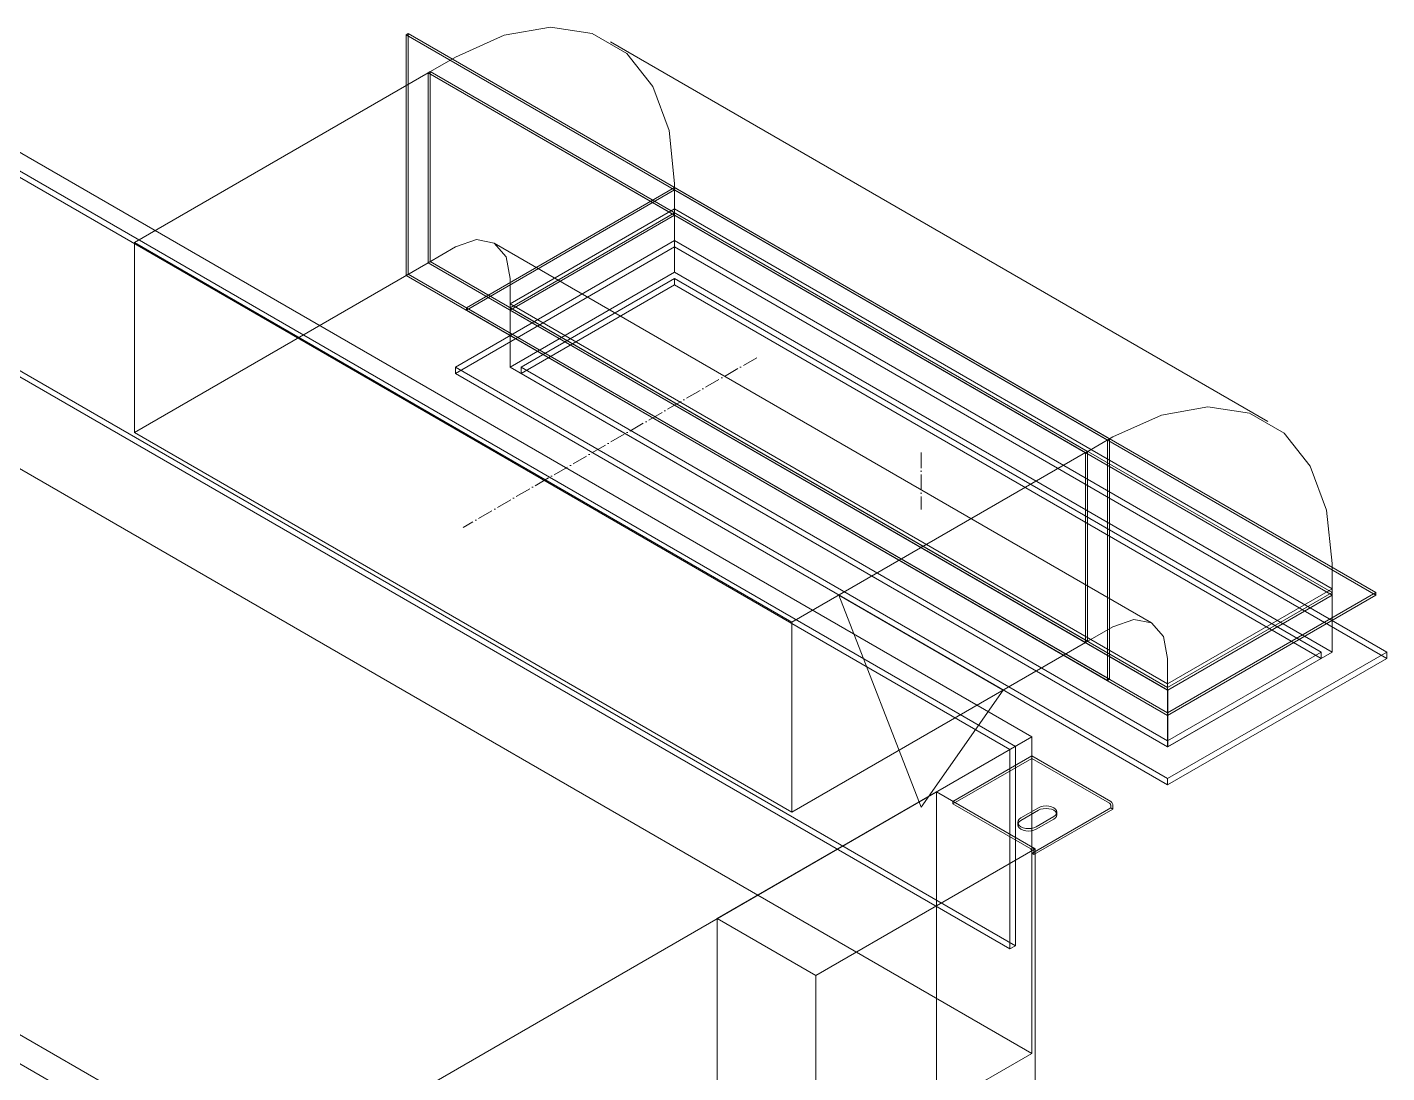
# Model space of a CAD drawing. Header units: millimetres. Extents: x -88595 to 880822, y -1054509 to -148035.
# Drawn here: x 389270 to 390148, y -315570 to -314896 of the extents above; entities that cross this region are included whole.
import ezdxf

# ---------------------------------------------------------------- set-up
doc = ezdxf.new("R2010")
doc.units = ezdxf.units.MM
doc.linetypes.add('$12$ADSK_Осевая', pattern=[14, 10, -2, 0, -2])
doc.layers.add('Воздуховоды', color=7, linetype='Continuous', lineweight=18)
doc.layers.add('Оборудование', color=7, linetype='Continuous', lineweight=18)

# ---------------------------------------------------------------- blocks, each defined once
blk = doc.blocks.new('$0$ADSK_Канальный блок кондиционера1 - AD242MJERAB-3267365-В_ОВ3_3')
at = {"layer": 'Оборудование'}
for p, q in [((18496.21, 12485.68), (17746.67, 12918.42)), ((17750.21, 12920.46), (18499.74, 12487.72)), ((17767.89, 12922.5), (18510.35, 12493.84)), ((17746.67, 12789.82), (18496.21, 12357.08)), ((18499.74, 12359.12), (17750.21, 12791.86)), ((18510.35, 12289.72), (17767.89, 12718.38)), ((18017.5, 12209.29), (17275.03, 12637.95)), ((17253.82, 12631.42), (18003.35, 12198.68)), ((18017.5, 12209.29), (18510.35, 12493.84)), ((18496.21, 12485.68), (18499.74, 12487.72)), ((18496.21, 12357.08), (18496.21, 12485.68)), ((18499.74, 12487.72), (18499.74, 12359.12)), ((18510.35, 12493.84), (18510.35, 12289.72)), ((18459.44, 12452.2), (18510.35, 12481.59)), ((18510.35, 12479.96), (18459.44, 12450.57)), ((18510.35, 12481.59), (18561.26, 12452.2)), ((18510.35, 12479.96), (18510.35, 12481.59)), ((18560.55, 12450.98), (18510.35, 12479.96)), ((18448.83, 12458.32), (18307.41, 12376.67)), ((18512.47, 12421.58), (18448.83, 12458.32)), ((18448.83, 12254.2), (18448.83, 12458.32)), ((18459.44, 12452.2), (18459.44, 12450.57)), ((18510.35, 12422.81), (18459.44, 12452.2)), ((18459.44, 12450.57), (18509.64, 12421.58)), ((18503.28, 12441.59), (18514.59, 12448.12)), ((18514.59, 12446.48), (18503.28, 12439.95)), ((18561.26, 12448.12), (18510.35, 12418.72)), ((18562.67, 12447.3), (18511.76, 12417.91)), ((18524.49, 12442.4), (18513.18, 12435.87)), ((18526.54, 12443.63), (18526.54, 12445.26)), ((18561.26, 12448.12), (18561.26, 12449.75)), ((18562.67, 12447.3), (18561.26, 12448.12)), ((18562.67, 12449.75), (18562.67, 12447.3)), ((18501.23, 12438.73), (18501.23, 12437.09)), ((18513.18, 12434.24), (18524.49, 12440.77)), ((18371.05, 12339.93), (18512.47, 12421.58)), ((18510.35, 12420.36), (18510.35, 12418.72)), ((18510.35, 12418.72), (18511.76, 12417.91)), ((18511.76, 12417.91), (18511.76, 12420.36)), ((18512.47, 12217.46), (18512.47, 12421.58)), ((18307.41, 12376.67), (18371.05, 12339.93)), ((18307.41, 12376.67), (18307.41, 12172.55)), ((18499.74, 12359.12), (18496.21, 12357.08)), ((18371.05, 12135.81), (18371.05, 12339.93)), ((18510.35, 12289.72), (18017.5, 12005.17))]:
    blk.add_line(p, q, dxfattribs=at)
for points in [[(18561.26, 12449.75, 0), (18561.24, 12449.98, 0), (18561.17, 12450.21, 0), (18561.05, 12450.45, 0), (18560.91, 12450.66, 0), (18560.74, 12450.84, 0), (18560.55, 12450.98, 0)], [(18561.26, 12452.2, 0), (18561.63, 12451.93, 0), (18561.97, 12451.57, 0), (18562.26, 12451.14, 0), (18562.49, 12450.68, 0), (18562.63, 12450.2, 0), (18562.67, 12449.75, 0)], [(18514.59, 12448.12, 0), (18516.04, 12448.76, 0), (18517.73, 12449.16, 0), (18519.54, 12449.3, 0), (18521.35, 12449.16, 0), (18523.04, 12448.76, 0), (18524.49, 12448.12, 0), (18525.6, 12447.28, 0), (18526.3, 12446.31, 0), (18526.54, 12445.26, 0), (18526.3, 12444.21, 0), (18525.6, 12443.24, 0), (18524.49, 12442.4, 0)], [(18524.49, 12440.77, 0), (18525.6, 12441.61, 0), (18526.3, 12442.58, 0), (18526.54, 12443.63, 0), (18526.3, 12444.67, 0), (18525.6, 12445.65, 0), (18524.49, 12446.48, 0), (18523.04, 12447.13, 0), (18521.35, 12447.53, 0), (18519.54, 12447.67, 0), (18517.73, 12447.53, 0), (18516.04, 12447.13, 0), (18514.59, 12446.48, 0)], [(18513.18, 12435.87, 0), (18511.73, 12435.23, 0), (18510.04, 12434.82, 0), (18508.23, 12434.69, 0), (18506.42, 12434.82, 0), (18504.73, 12435.23, 0), (18503.28, 12435.87, 0), (18502.17, 12436.71, 0), (18501.47, 12437.68, 0), (18501.23, 12438.73, 0), (18501.47, 12439.77, 0), (18502.17, 12440.75, 0), (18503.28, 12441.59, 0)], [(18503.28, 12439.95, 0), (18502.17, 12439.12, 0), (18501.47, 12438.14, 0), (18501.23, 12437.09, 0), (18501.47, 12436.05, 0), (18502.17, 12435.07, 0), (18503.28, 12434.24, 0), (18504.73, 12433.59, 0), (18506.42, 12433.19, 0), (18508.23, 12433.05, 0), (18510.04, 12433.19, 0), (18511.73, 12433.59, 0), (18513.18, 12434.24, 0)], [(18509.64, 12421.58, 0), (18509.82, 12421.45, 0), (18510, 12421.27, 0), (18510.14, 12421.05, 0), (18510.25, 12420.82, 0), (18510.32, 12420.58, 0), (18510.35, 12420.36, 0)], [(18511.76, 12420.36, 0), (18511.71, 12420.81, 0), (18511.57, 12421.28, 0), (18511.35, 12421.75, 0), (18511.06, 12422.18, 0), (18510.71, 12422.54, 0), (18510.35, 12422.81, 0)]]:
    blk.add_polyline3d(points, dxfattribs=at)
blk = doc.blocks.new('$0$ADSK_Решетка вентиляционная жалюзийная_Приточная2 - Решетка приточная_Однорядная-4279700-В_ОВ3_3')
at = {"layer": 'Воздуховоды', "color": 140, "true_color": 0x1bb3e4}
for p, q in [((22805.32, 15447.11), (22699.25, 15385.87)), ((23229.58, 15202.16), (22805.32, 15447.11)), ((22805.32, 15406.28), (22805.32, 15447.11)), ((22805.32, 15426.7), (22663.89, 15345.05)), ((23264.93, 15161.34), (22805.32, 15426.7)), ((22805.32, 15422.61), (22805.32, 15426.7)), ((22663.89, 15340.97), (22805.32, 15422.61)), ((22805.32, 15422.61), (23264.93, 15157.25)), ((22699.25, 15345.05), (22805.32, 15406.28)), ((22706.32, 15345.05), (22805.32, 15402.2)), ((22805.32, 15402.2), (22706.32, 15345.05)), ((22805.32, 15406.28), (23229.58, 15161.34)), ((22805.32, 15402.2), (23222.51, 15161.34)), ((22805.32, 15398.12), (22805.32, 15402.2)), ((23222.51, 15161.34), (22805.32, 15402.2)), ((22805.32, 15398.12), (22805.32, 15402.2)), ((22805.32, 15398.12), (22706.32, 15340.97)), ((22706.32, 15340.97), (22805.32, 15398.12)), ((23222.51, 15157.25), (22805.32, 15398.12)), ((22805.32, 15398.12), (23222.51, 15157.25)), ((22699.25, 15385.87), (23123.51, 15140.92)), ((22699.25, 15345.05), (22699.25, 15385.87)), ((22663.89, 15345.05), (23123.51, 15079.69)), ((22663.89, 15340.97), (22663.89, 15345.05)), ((23123.51, 15075.6), (22663.89, 15340.97)), ((23123.51, 15100.1), (22699.25, 15345.05)), ((23123.51, 15104.18), (22706.32, 15345.05)), ((22706.32, 15340.97), (22706.32, 15345.05)), ((22706.32, 15345.05), (23123.51, 15104.18)), ((22706.32, 15340.97), (22706.32, 15345.05)), ((22706.32, 15340.97), (23123.51, 15100.1)), ((23123.51, 15100.1), (22706.32, 15340.97)), ((23017.45, 15136.84), (22911.38, 15198.08)), ((22911.38, 15198.08), (22964.41, 15061.39)), ((23123.51, 15140.92), (23229.58, 15202.16)), ((23229.58, 15202.16), (23229.58, 15161.34)), ((23123.51, 15079.69), (23264.93, 15161.34)), ((23222.51, 15161.34), (23123.51, 15104.18)), ((23123.51, 15104.18), (23222.51, 15161.34)), ((23229.58, 15161.34), (23123.51, 15100.1)), ((23264.93, 15157.25), (23123.51, 15075.6)), ((23123.51, 15100.1), (23222.51, 15157.25)), ((23222.51, 15157.25), (23123.51, 15100.1)), ((23222.51, 15157.25), (23222.51, 15161.34)), ((23222.51, 15161.34), (23222.51, 15157.25)), ((23264.93, 15161.34), (23264.93, 15157.25)), ((22964.41, 15061.39), (23017.45, 15136.84)), ((23123.51, 15100.1), (23123.51, 15140.92)), ((23123.51, 15104.18), (23123.51, 15100.1)), ((23123.51, 15100.1), (23123.51, 15104.18)), ((23123.51, 15075.6), (23123.51, 15079.69))]:
    blk.add_line(p, q, dxfattribs=at)
blk = doc.blocks.new('$0$ADSK_Отвод_Прямоугольный1 - Стандарт-V113-В_ОВ3_3')
at = {"layer": 'Воздуховоды', "color": 140, "true_color": 0x1bb3e4}
for p, q in [((22632.07, 15559.38), (22633.49, 15560.19)), ((23084.62, 15298.1), (22632.07, 15559.38)), ((22632.07, 15559.38), (22632.07, 15404.24)), ((22633.49, 15405.06), (22633.49, 15560.19)), ((22633.49, 15560.19), (23086.04, 15298.92)), ((23188.16, 15310.05), (22763.89, 15554.99)), ((22646.22, 15534.88), (22663.89, 15545.09)), ((22646.22, 15534.88), (22647.63, 15535.7)), ((23070.48, 15289.93), (22646.22, 15534.88)), ((22646.22, 15412.41), (22646.22, 15534.88)), ((22646.22, 15412.41), (22646.22, 15534.88)), ((22646.22, 15534.88), (23070.48, 15289.93)), ((23071.89, 15290.75), (22647.63, 15535.7)), ((22647.63, 15535.7), (22647.63, 15413.23)), ((22805.32, 15460.99), (22670.97, 15383.42)), ((22805.32, 15463.44), (22805.32, 15443.03)), ((23257.86, 15199.71), (22805.32, 15460.99)), ((22805.32, 15459.36), (22805.32, 15460.99)), ((22670.97, 15381.79), (22805.32, 15459.36)), ((22805.32, 15459.36), (23257.86, 15198.08)), ((22699.25, 15383.42), (22805.32, 15444.66)), ((22805.32, 15443.03), (22699.25, 15381.79)), ((22805.32, 15443.03), (22699.25, 15381.79)), ((22805.32, 15444.66), (23229.58, 15199.71)), ((22805.32, 15443.03), (22805.32, 15444.66)), ((22805.32, 15443.03), (23229.58, 15198.08)), ((23229.58, 15198.08), (22805.32, 15443.03)), ((23113.16, 15180.14), (22688.89, 15425.09)), ((22663.89, 15422.61), (22646.22, 15412.41)), ((22646.22, 15412.41), (22647.63, 15413.23)), ((22646.22, 15412.41), (23070.48, 15167.46)), ((23070.48, 15167.46), (22646.22, 15412.41)), ((22647.63, 15413.23), (23071.89, 15168.28)), ((22632.07, 15404.24), (22633.49, 15405.06)), ((22632.07, 15404.24), (23084.62, 15142.96)), ((23086.04, 15143.78), (22633.49, 15405.06)), ((22699.25, 15381.79), (22699.25, 15402.2)), ((22670.97, 15383.42), (23123.51, 15122.14)), ((22670.97, 15381.79), (22670.97, 15383.42)), ((23123.51, 15120.51), (22670.97, 15381.79)), ((23123.51, 15138.47), (22699.25, 15383.42)), ((22699.25, 15381.79), (22699.25, 15383.42)), ((23123.51, 15136.84), (22699.25, 15381.79)), ((22699.25, 15381.79), (23123.51, 15136.84)), ((23088.16, 15300.14), (23070.48, 15289.93)), ((23086.04, 15298.92), (23084.62, 15298.1)), ((23084.62, 15142.96), (23084.62, 15298.1)), ((23086.04, 15298.92), (23086.04, 15143.78)), ((23071.89, 15290.75), (23070.48, 15289.93)), ((23070.48, 15289.93), (23070.48, 15167.46)), ((23070.48, 15289.93), (23070.48, 15167.46)), ((23071.89, 15168.28), (23071.89, 15290.75)), ((23229.58, 15198.08), (23229.58, 15218.49)), ((23229.58, 15199.71), (23123.51, 15138.47)), ((23123.51, 15122.14), (23257.86, 15199.71)), ((23123.51, 15136.84), (23229.58, 15198.08)), ((23123.51, 15136.84), (23229.58, 15198.08)), ((23257.86, 15198.08), (23123.51, 15120.51)), ((23229.58, 15199.71), (23229.58, 15198.08)), ((23257.86, 15199.71), (23257.86, 15198.08)), ((23070.48, 15167.46), (23088.16, 15177.67)), ((23070.48, 15167.46), (23071.89, 15168.28)), ((23123.51, 15157.25), (23123.51, 15136.84)), ((23084.62, 15142.96), (23086.04, 15143.78)), ((23123.51, 15136.84), (23123.51, 15138.47)), ((23123.51, 15120.51), (23123.51, 15122.14))]:
    blk.add_line(p, q, dxfattribs=at)
for points in [[(22663.89, 15545.09, 0), (22695.36, 15559.16, 0), (22725.25, 15564.34, 0), (22752.07, 15560.37, 0), (22774.46, 15547.44, 0), (22791.31, 15526.21, 0), (22801.77, 15497.73, 0), (22805.32, 15463.44, 0)], [(22663.89, 15422.61, 0), (22677.42, 15427.32, 0), (22688.89, 15425.09, 0), (22696.56, 15416.27, 0), (22699.25, 15402.2, 0)], [(23088.16, 15300.14, 0), (23119.63, 15314.21, 0), (23149.52, 15319.39, 0), (23176.33, 15315.42, 0), (23198.73, 15302.49, 0), (23215.57, 15281.26, 0), (23226.03, 15252.78, 0), (23229.58, 15218.49, 0)], [(23123.51, 15157.25, 0), (23120.82, 15171.32, 0), (23113.16, 15180.14, 0), (23101.69, 15182.37, 0), (23088.16, 15177.67, 0)]]:
    blk.add_polyline3d(points, dxfattribs=at)

msp = doc.modelspace()

# ---------------------------------------------------------------- linework, layer by layer
at = {"layer": 'Воздуховоды', "color": 140, "true_color": 0x1bb3e4}
for p, q in [((389339.52, -315034.4), (389529.03, -314924.99)), ((389529.03, -315047.47), (389529.03, -314924.99)), ((390112.39, -315261.8), (389529.03, -314924.99)), ((389688.13, -315016.85), (389582.06, -315078.09)), ((389688.13, -315053.59), (389688.13, -315016.85)), ((389763.79, -315279.35), (389339.52, -315034.4)), ((389339.52, -315034.4), (389339.52, -315156.88)), ((389339.52, -315156.88), (389529.03, -315047.47)), ((389529.03, -315047.47), (390006.33, -315323.03)), ((389582.06, -315114.83), (389688.13, -315053.59)), ((389688.13, -315053.59), (390112.39, -315298.54)), ((389582.06, -315078.09), (389582.06, -315114.83)), ((390006.33, -315359.78), (389582.06, -315114.83)), ((389339.52, -315156.88), (389763.79, -315401.83)), ((389763.79, -315279.35), (389953.29, -315169.94)), ((389953.29, -315169.94), (389953.29, -315292.42)), ((390006.33, -315323.03), (390112.39, -315261.8)), ((390112.39, -315298.54), (390112.39, -315261.8)), ((389763.79, -315401.83), (389763.79, -315279.35)), ((389953.29, -315292.42), (389763.79, -315401.83)), ((390112.39, -315298.54), (390006.33, -315359.78)), ((390006.33, -315359.78), (390006.33, -315323.03))]:
    msp.add_line(p, q, dxfattribs=at)
at = {"layer": 'Воздуховоды', "color": 140, "linetype": '$12$ADSK_Осевая', "true_color": 0x1bb3e4}
for p, q in [((389741.16, -315108.7), (389551.66, -315218.11)), ((389847.23, -315169.94), (389847.23, -315206.68))]:
    msp.add_line(p, q, dxfattribs=at)

# ---------------------------------------------------------------- block references
at = {"layer": 'Воздуховоды', "color": 140, "true_color": 0x1bb3e4}
for name in ['$0$ADSK_Отвод_Прямоугольный1 - Стандарт-V113-В_ОВ3_3', '$0$ADSK_Решетка вентиляционная жалюзийная_Приточная2 - Решетка приточная_Однорядная-4279700-В_ОВ3_3']:
    msp.add_blockref(name, (366882.81, -330459.88), dxfattribs=at)
at = {"layer": 'Оборудование'}
msp.add_blockref('$0$ADSK_Канальный блок кондиционера1 - AD242MJERAB-3267365-В_ОВ3_3', (371408.3, -327847.09), dxfattribs=at)

doc.saveas('drawing.dxf')
